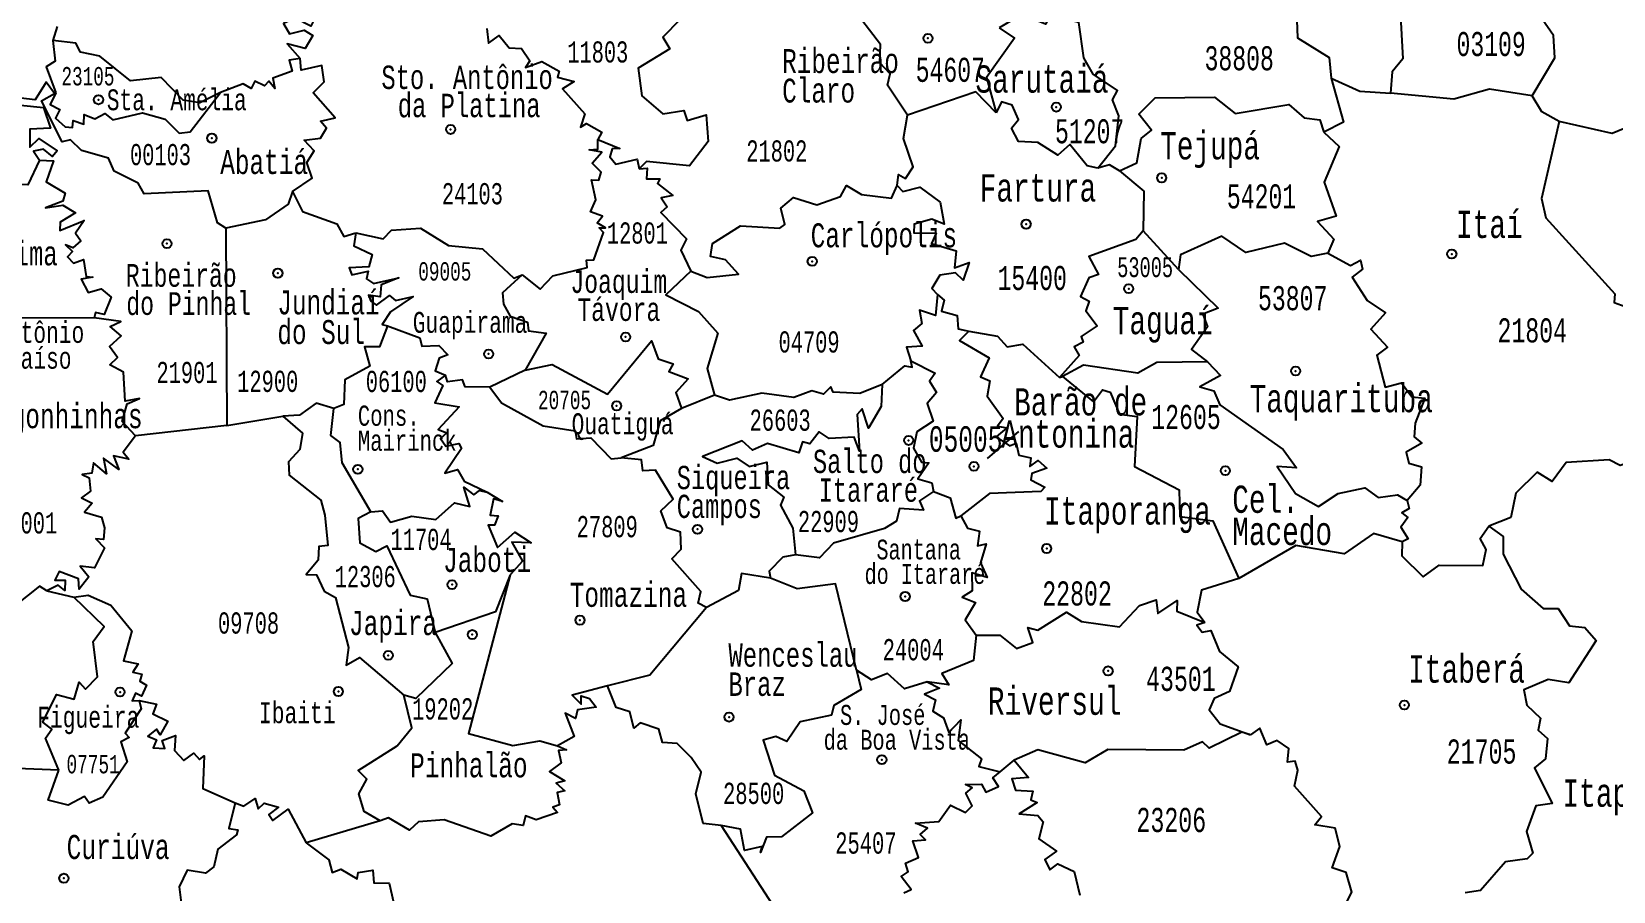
# Model space of a CAD drawing. Header units: millimetres. Extents: x 9851 to 10267, y 23387 to 23778.
# Drawn here: x 10085.85 to 10101.44, y 23484.34 to 23492.81 of the extents above; entities that cross this region are included whole.
import ezdxf
from ezdxf.enums import TextEntityAlignment as Align

# ---------------------------------------------------------------- set-up
doc = ezdxf.new("R2010")
doc.units = ezdxf.units.MM
doc.layers.add('3', color=7, linetype='Continuous')
doc.styles.add('MONOTXT', font='MONOTXT', dxfattribs={"height": 0.2})

# ---------------------------------------------------------------- blocks, each defined once
blk = doc.blocks.new('SEDE')
at = {"layer": '3', "color": 7, "linetype": 'Continuous'}
blk.add_circle((0, 0), 0.00451, dxfattribs=at)

msp = doc.modelspace()

# ---------------------------------------------------------------- linework, layer by layer
at = {"color": 7, "linetype": 'Continuous'}
for p, q in [((10086.103, 23492.858), (10086.06, 23492.72)), ((10086.091, 23492.204), (10086.075, 23492.198)), ((10087.766, 23490.872), (10087.776, 23488.927)), ((10097.154, 23490.462), (10096.807, 23490.844)), ((10086.468, 23489.989), (10084.588, 23489.979)), ((10090.714, 23489.471), (10090.366, 23489.305)), ((10095.981, 23489.399), (10096.012, 23489.41)), ((10092.581, 23489.227), (10092.255, 23489.095)), ((10087.776, 23488.927), (10088.327, 23489.019)), ((10087.776, 23488.927), (10086.876, 23488.826)), ((10095.576, 23488.868), (10095.268, 23488.601)), ((10086.001, 23487.299), (10086.266, 23487.237)), ((10095.397, 23485.517), (10095.533, 23485.631)), ((10089.286, 23485.032), (10088.555, 23484.817))]:
    msp.add_line(p, q, dxfattribs=at)
for points in [[(10092.662, 23493.905), (10092.586, 23493.789), (10092.654, 23493.62), (10092.378, 23493.568), (10092.426, 23493.361), (10092.105, 23493.083), (10092.241, 23492.925), (10092.072, 23492.753), (10092.141, 23492.638), (10091.829, 23492.447), (10091.866, 23492.174), (10092.073, 23491.996), (10092.279, 23492.029), (10092.311, 23491.932), (10092.5, 23491.988), (10092.519, 23491.723), (10092.335, 23491.486), (10091.912, 23491.526), (10091.839, 23491.456)], [(10100.079, 23493.871), (10099.865, 23493.761), (10099.835, 23493.835), (10099.535, 23493.83), (10099.54, 23493.66), (10099.396, 23493.543), (10099.408, 23493.324), (10099.327, 23493.201), (10099.364, 23492.539), (10099.259, 23492.41), (10099.243, 23492.201)], [(10100.639, 23492.174), (10100.863, 23492.549), (10100.849, 23492.769), (10100.739, 23492.93), (10100.874, 23492.995), (10100.941, 23493.202), (10100.898, 23493.582), (10100.976, 23493.692), (10100.792, 23493.953), (10100.496, 23493.921), (10100.373, 23493.842), (10100.079, 23493.871)], [(10088.347, 23493.443), (10088.553, 23493.284), (10088.462, 23493.185), (10088.599, 23493.167), (10088.665, 23492.984), (10088.602, 23492.86), (10088.447, 23492.939), (10088.333, 23492.885), (10088.393, 23492.783), (10088.538, 23492.822), (10088.621, 23492.767), (10088.546, 23492.641), (10088.369, 23492.686), (10088.499, 23492.54)], [(10098.304, 23493.356), (10098.327, 23492.745), (10098.64, 23492.55), (10098.659, 23492.347)], [(10094.482, 23491.985), (10094.286, 23492.28), (10094.313, 23492.392), (10094.21, 23492.5), (10094.218, 23492.68), (10093.924, 23493.061), (10093.974, 23493.146), (10093.782, 23493.147), (10093.75, 23493.27), (10093.657, 23493.231), (10093.592, 23493.313)], [(10096.36, 23491.461), (10096.533, 23491.682), (10096.566, 23491.977), (10096.504, 23492.134), (10096.552, 23492.227), (10096.314, 23492.388), (10096.22, 23492.548), (10096.172, 23492.895), (10095.89, 23492.968), (10095.843, 23492.879), (10095.609, 23492.976), (10095.387, 23492.842)], [(10090.337, 23492.836), (10090.354, 23492.693), (10090.459, 23492.769), (10090.558, 23492.646), (10090.68, 23492.64), (10090.761, 23492.52), (10090.719, 23492.454), (10090.878, 23492.513), (10091.05, 23492.418), (10091.033, 23492.357), (10091.199, 23492.315), (10091.082, 23492.243), (10091.303, 23491.996), (10091.261, 23491.865), (10091.318, 23491.9), (10091.471, 23491.815), (10091.43, 23491.743)], [(10095.387, 23492.842), (10095.536, 23492.743), (10095.262, 23492.355), (10095.358, 23492.008)], [(10086.06, 23492.72), (10086.082, 23492.516), (10085.995, 23492.459), (10086.091, 23492.204)], [(10087.714, 23492.207), (10087.508, 23492.105), (10087.345, 23492.132), (10087.126, 23492.355), (10086.826, 23492.323), (10086.523, 23492.564), (10086.332, 23492.604), (10086.285, 23492.692), (10086.06, 23492.72)], [(10088.499, 23492.54), (10088.39, 23492.526), (10088.418, 23492.418), (10088.229, 23492.349), (10088.248, 23492.247), (10088.19, 23492.318), (10088.145, 23492.273), (10088.05, 23492.317), (10088.015, 23492.247), (10087.937, 23492.291), (10087.714, 23492.207)], [(10088.423, 23491.233), (10088.617, 23491.363), (10088.564, 23491.517), (10088.635, 23491.633), (10088.537, 23491.737), (10088.698, 23491.758), (10088.757, 23491.856), (10088.698, 23491.923), (10088.841, 23491.957), (10088.626, 23492.204), (10088.734, 23492.313), (10088.71, 23492.472), (10088.509, 23492.425), (10088.499, 23492.54)], [(10086.075, 23492.198), (10085.995, 23492.31), (10085.886, 23492.134), (10085.69, 23492.159), (10085.741, 23492.081), (10085.969, 23492.059), (10086.036, 23491.855), (10085.833, 23491.846), (10085.832, 23491.667), (10085.922, 23491.753), (10086.102, 23491.632), (10086.058, 23491.575), (10085.969, 23491.647), (10085.87, 23491.629), (10085.929, 23491.541)], [(10098.659, 23492.347), (10098.78, 23491.913), (10098.585, 23491.816)], [(10098.659, 23492.347), (10098.94, 23492.219), (10099.243, 23492.201)], [(10087.766, 23490.872), (10087.684, 23490.923), (10087.592, 23491.237), (10086.961, 23491.209), (10086.9, 23491.315), (10086.663, 23491.433), (10086.61, 23491.559), (10086.342, 23491.635), (10086.233, 23491.741), (10086.151, 23491.722), (10085.948, 23492.123), (10086.075, 23492.198)], [(10086.091, 23492.204), (10086.033, 23492.087), (10086.13, 23492.038), (10086.085, 23491.953), (10086.182, 23491.868), (10086.254, 23491.862), (10086.26, 23491.932), (10086.367, 23491.894), (10086.37, 23491.991), (10086.474, 23491.948), (10086.573, 23492), (10086.65, 23491.939), (10086.944, 23492.008), (10087.168, 23491.944), (10087.305, 23491.805), (10087.414, 23491.82), (10087.714, 23492.207)], [(10095.358, 23492.008), (10095.156, 23492.213), (10094.482, 23491.985)], [(10096.36, 23491.461), (10096.255, 23491.483), (10096.082, 23491.694), (10095.964, 23491.591), (10095.768, 23491.714), (10095.577, 23491.723), (10095.508, 23491.856), (10095.578, 23491.942), (10095.515, 23492.082), (10095.408, 23492.115), (10095.358, 23492.008)], [(10096.573, 23491.435), (10096.744, 23491.513), (10096.787, 23491.755), (10096.888, 23491.836), (10096.764, 23491.993), (10096.924, 23492.153), (10097.51, 23492.161), (10097.713, 23491.999), (10098.241, 23492.09), (10098.392, 23491.958), (10098.547, 23491.939), (10098.585, 23491.816)], [(10100.639, 23492.174), (10100.219, 23492.238), (10099.867, 23492.141), (10099.243, 23492.201)], [(10100.905, 23491.922), (10100.736, 23492.017), (10100.639, 23492.174)], [(10103.016, 23491.78), (10102.838, 23491.872), (10102.763, 23492.097), (10102.694, 23492.124), (10102.325, 23491.972), (10101.842, 23491.974), (10101.428, 23491.804), (10100.905, 23491.922)], [(10094.382, 23491.292), (10094.395, 23491.399), (10094.463, 23491.359), (10094.54, 23491.476), (10094.443, 23491.753), (10094.482, 23491.985)], [(10098.585, 23491.816), (10098.737, 23491.674), (10098.591, 23491.322), (10098.709, 23490.988), (10098.523, 23490.937), (10098.685, 23490.761), (10098.625, 23490.625)], [(10100.905, 23491.922), (10100.732, 23491.164), (10100.773, 23490.972), (10101.455, 23490.223), (10101.447, 23490.14), (10101.555, 23490.098), (10101.594, 23489.965), (10101.689, 23489.963), (10101.781, 23489.729), (10102.224, 23489.411), (10102.328, 23489.023), (10102.522, 23488.863), (10102.423, 23488.818)], [(10090.686, 23490.411), (10090.863, 23490.271), (10090.986, 23490.401), (10091.326, 23490.482), (10091.318, 23490.556), (10091.392, 23490.56), (10091.486, 23490.829), (10091.443, 23490.874), (10091.506, 23490.875), (10091.425, 23490.922), (10091.476, 23490.99), (10091.358, 23491.03), (10091.411, 23491.15), (10091.37, 23491.347), (10091.441, 23491.344), (10091.463, 23491.423), (10091.374, 23491.512), (10091.471, 23491.618), (10091.345, 23491.643), (10091.432, 23491.649), (10091.43, 23491.743)], [(10091.43, 23491.743), (10091.648, 23491.655), (10091.573, 23491.652), (10091.551, 23491.572), (10091.608, 23491.5), (10091.818, 23491.55), (10091.839, 23491.456)], [(10085.929, 23491.541), (10085.813, 23491.297), (10085.637, 23491.301), (10085.506, 23491.141), (10085.307, 23491.07), (10085.157, 23491.136), (10085.01, 23491.044), (10084.967, 23491.217), (10084.849, 23491.328), (10084.45, 23491.286), (10084.344, 23491.337)], [(10085.929, 23491.541), (10086.068, 23491.534), (10085.995, 23491.328), (10086.183, 23491.214), (10086.157, 23491.137), (10085.989, 23491.071), (10086.159, 23491.096), (10086.283, 23491.02), (10086.133, 23490.929), (10086.128, 23490.846), (10086.369, 23490.945), (10086.282, 23490.821), (10086.337, 23490.745), (10086.258, 23490.677), (10086.184, 23490.706), (10086.253, 23490.64), (10086.203, 23490.587), (10086.265, 23490.525), (10086.363, 23490.561), (10086.39, 23490.395), (10086.453, 23490.389), (10086.339, 23490.368), (10086.408, 23490.237), (10086.536, 23490.274), (10086.635, 23490.192), (10086.567, 23490.019), (10086.48, 23490.041), (10086.468, 23489.989)], [(10096.573, 23491.435), (10096.475, 23491.493), (10096.36, 23491.461)], [(10091.839, 23491.456), (10091.916, 23491.46), (10091.91, 23491.357), (10092.041, 23491.356), (10092.018, 23491.312), (10092.17, 23491.191), (10092.055, 23491.17), (10092.116, 23491.079), (10092.051, 23491.025), (10092.305, 23490.766), (10092.25, 23490.654), (10092.349, 23490.448)], [(10096.573, 23491.435), (10096.811, 23491.235), (10096.807, 23490.844)], [(10088.423, 23491.233), (10088.379, 23491.106), (10088.156, 23490.952), (10087.766, 23490.872)], [(10088.423, 23491.233), (10088.522, 23491.034), (10088.858, 23490.912), (10088.928, 23490.789), (10089.047, 23490.824)], [(10092.349, 23490.448), (10092.508, 23490.384), (10092.816, 23490.419), (10092.69, 23490.56), (10092.542, 23490.59), (10092.561, 23490.721), (10092.838, 23490.894), (10093.225, 23490.871), (10093.273, 23490.906), (10093.234, 23491.068), (10093.359, 23491.172), (10093.59, 23491.099), (10093.823, 23491.183), (10093.881, 23491.29), (10094.029, 23491.201), (10094.324, 23491.165), (10094.382, 23491.292)], [(10094.382, 23491.292), (10094.438, 23491.231), (10094.604, 23491.273), (10094.805, 23491.127), (10094.845, 23490.91), (10094.724, 23490.958), (10094.55, 23490.91), (10094.547, 23490.823), (10094.764, 23490.822), (10094.72, 23490.719), (10094.961, 23490.647), (10094.947, 23490.48), (10095.09, 23490.533), (10095.033, 23490.359), (10094.957, 23490.43), (10094.801, 23490.407), (10094.722, 23490.276), (10094.778, 23490.218)], [(10089.047, 23490.824), (10089.315, 23490.764), (10089.398, 23490.85), (10089.683, 23490.871), (10089.958, 23490.701), (10090.293, 23490.667), (10090.603, 23490.379), (10090.686, 23490.411)], [(10089.047, 23490.824), (10089.025, 23490.697), (10089.206, 23490.61), (10089.173, 23490.49), (10088.98, 23490.48), (10089.008, 23490.41), (10089.167, 23490.447), (10089.151, 23490.371), (10089.22, 23490.325), (10089.471, 23490.382), (10089.295, 23490.312), (10089.287, 23490.194), (10089.17, 23490.212), (10089.195, 23490.152), (10089.25, 23490.112), (10089.378, 23490.207), (10089.436, 23490.157), (10089.61, 23490.196), (10089.389, 23490.046), (10089.306, 23489.922), (10089.358, 23489.907)], [(10096.807, 23490.844), (10096.733, 23490.759), (10096.271, 23490.59), (10096.366, 23490.413), (10096.269, 23490.382), (10096.189, 23490.197), (10096.274, 23490.15), (10096.242, 23490.057), (10096.353, 23489.91), (10096.195, 23489.804), (10096.214, 23489.748), (10096.124, 23489.703), (10096.175, 23489.615), (10095.981, 23489.399)], [(10098.625, 23490.625), (10098.462, 23490.593), (10098.198, 23490.724), (10097.816, 23490.631), (10097.581, 23490.793), (10097.175, 23490.609), (10097.154, 23490.462)], [(10098.625, 23490.625), (10098.85, 23490.504), (10098.947, 23490.555), (10098.968, 23490.468), (10098.867, 23490.387), (10099.012, 23490.159), (10099.194, 23490.035), (10099.05, 23489.875), (10099.212, 23489.699), (10099.108, 23489.62), (10099.191, 23489.304), (10099.353, 23489.348), (10099.454, 23489.208), (10099.581, 23489.195), (10099.485, 23488.949), (10099.477, 23488.816), (10099.552, 23488.753), (10099.399, 23488.664), (10099.425, 23488.557), (10099.55, 23488.521), (10099.537, 23488.338), (10099.407, 23488.189)], [(10090.686, 23490.411), (10090.492, 23490.235), (10090.501, 23490.122), (10090.566, 23490.005), (10090.737, 23489.944), (10090.748, 23489.858), (10090.922, 23489.836), (10090.714, 23489.471)], [(10092.349, 23490.448), (10092.102, 23490.214), (10092.423, 23490.05), (10092.615, 23489.835), (10092.509, 23489.488), (10092.581, 23489.227)], [(10097.154, 23490.462), (10097.544, 23490.082), (10097.394, 23490.023), (10097.438, 23489.9), (10097.281, 23489.675), (10097.44, 23489.554)], [(10094.778, 23490.218), (10094.76, 23490.012), (10094.601, 23490.062), (10094.623, 23489.93), (10094.543, 23489.864), (10094.629, 23489.709), (10094.472, 23489.7), (10094.515, 23489.564)], [(10094.778, 23490.218), (10094.844, 23490.163), (10094.817, 23490.052), (10094.974, 23490.01), (10094.981, 23489.879), (10095.088, 23489.855)], [(10086.876, 23488.826), (10086.744, 23488.966), (10086.793, 23489.139), (10086.915, 23489.194), (10086.774, 23489.167), (10086.755, 23489.453), (10086.622, 23489.525), (10086.698, 23489.597), (10086.617, 23489.704), (10086.733, 23489.81), (10086.626, 23489.901), (10086.729, 23489.952), (10086.468, 23489.989)], [(10089.358, 23489.907), (10089.28, 23489.701), (10089.13, 23489.701), (10089.185, 23489.511), (10088.938, 23489.378), (10088.927, 23489.133), (10088.83, 23489.094)], [(10089.358, 23489.907), (10089.677, 23489.791), (10089.697, 23489.709), (10089.864, 23489.714), (10089.953, 23489.623), (10089.869, 23489.589), (10089.828, 23489.464), (10089.931, 23489.423)], [(10095.088, 23489.855), (10094.997, 23489.764), (10095.288, 23489.592), (10095.203, 23489.407), (10095.296, 23489.367), (10095.268, 23489.216), (10095.427, 23488.996), (10095.371, 23488.921), (10095.463, 23488.905), (10095.358, 23488.815), (10095.489, 23488.726), (10095.554, 23488.753), (10095.58, 23488.634), (10095.699, 23488.61), (10095.688, 23488.523), (10095.772, 23488.581), (10095.855, 23488.507), (10095.709, 23488.454), (10095.699, 23488.391), (10095.835, 23488.32), (10095.798, 23488.278), (10095.29, 23488.258), (10095.01, 23488.038)], [(10095.088, 23489.855), (10095.369, 23489.807), (10095.466, 23489.703), (10095.62, 23489.727), (10095.981, 23489.399)], [(10090.714, 23489.471), (10090.98, 23489.528), (10091.525, 23489.236), (10091.959, 23489.761), (10092.027, 23489.583), (10092.172, 23489.533), (10092.131, 23489.459), (10092.322, 23489.385), (10092.2, 23489.252), (10092.255, 23489.095)], [(10094.233, 23489.33), (10094.456, 23489.514), (10094.529, 23489.503), (10094.515, 23489.564)], [(10094.515, 23489.564), (10094.755, 23489.441), (10094.7, 23489.363), (10094.769, 23489.251), (10094.677, 23489.145), (10094.737, 23488.97), (10094.576, 23488.866), (10094.543, 23488.703), (10094.621, 23488.566), (10094.693, 23488.56), (10094.585, 23488.401), (10094.723, 23488.362), (10094.739, 23488.276)], [(10097.44, 23489.554), (10096.94, 23489.549), (10096.754, 23489.441), (10096.219, 23489.521), (10096.012, 23489.41)], [(10097.44, 23489.554), (10097.569, 23489.419), (10097.363, 23489.309), (10097.501, 23489.267), (10097.561, 23489.131), (10098.185, 23488.689), (10098.317, 23488.51), (10098.125, 23488.522), (10098.308, 23488.256), (10098.534, 23488.129), (10098.728, 23488.258), (10098.989, 23488.312), (10099.123, 23488.217), (10099.312, 23488.243), (10099.407, 23488.189)], [(10089.931, 23489.423), (10089.846, 23489.361), (10089.905, 23489.322), (10089.825, 23489.15), (10090.065, 23489.111), (10089.856, 23488.886), (10089.943, 23488.854), (10089.88, 23488.799), (10089.934, 23488.723), (10090.061, 23488.751), (10090.086, 23488.7), (10089.924, 23488.458), (10090.048, 23488.493), (10090.113, 23488.38), (10090.34, 23488.27)], [(10090.366, 23489.305), (10090.125, 23489.308), (10090.098, 23489.378), (10089.949, 23489.357), (10089.931, 23489.423)], [(10090.366, 23489.305), (10090.483, 23489.15), (10090.891, 23488.923), (10091.208, 23488.873), (10091.222, 23488.796), (10091.361, 23488.807), (10091.564, 23488.6), (10091.662, 23488.607)], [(10094.233, 23489.33), (10094.224, 23489.113), (10094.099, 23488.9), (10094.037, 23489.09), (10093.986, 23489.034), (10094.011, 23488.674), (10093.957, 23488.813), (10093.711, 23488.798), (10093.611, 23488.865), (10093.522, 23488.747), (10093.447, 23488.766), (10093.412, 23488.658), (10093.103, 23488.751), (10092.957, 23488.685), (10092.853, 23488.775), (10092.462, 23488.622), (10092.606, 23488.555), (10092.802, 23488.606), (10092.922, 23488.523), (10093.097, 23488.565), (10093.11, 23488.343), (10093.264, 23488.22), (10093.23, 23488.141), (10093.354, 23487.917), (10093.378, 23487.653)], [(10094.233, 23489.33), (10094.013, 23489.243), (10093.751, 23489.256), (10093.726, 23489.309), (10093.654, 23489.235), (10093.54, 23489.269), (10093.363, 23489.202), (10093.048, 23489.247), (10092.73, 23489.175), (10092.581, 23489.227)], [(10096.012, 23489.41), (10096.315, 23489.161), (10096.404, 23489.278), (10096.482, 23489.254), (10096.573, 23489.039), (10096.747, 23489.014), (10096.719, 23488.522), (10097.162, 23488.292), (10097.166, 23488.031), (10097.492, 23487.988), (10097.749, 23487.421)], [(10088.83, 23489.094), (10088.654, 23489.147), (10088.492, 23489.029), (10088.327, 23489.019)], [(10088.327, 23489.019), (10088.519, 23488.851), (10088.494, 23488.689), (10088.383, 23488.569), (10088.388, 23488.437), (10088.7, 23488.191), (10088.741, 23488.043), (10088.77, 23487.745), (10088.683, 23487.735), (10088.674, 23487.602), (10088.556, 23487.458), (10088.657, 23487.456), (10088.734, 23487.294), (10088.845, 23487.234), (10088.974, 23486.742), (10088.952, 23486.567), (10089.083, 23486.643), (10089.52, 23486.272)], [(10089.195, 23488.077), (10088.911, 23488.559), (10088.892, 23488.76), (10088.8, 23488.828), (10088.83, 23489.094)], [(10092.255, 23489.095), (10092.045, 23488.973), (10091.977, 23488.731), (10091.662, 23488.607)], [(10102.423, 23488.818), (10102.315, 23488.857), (10102.083, 23488.716), (10101.505, 23488.533), (10101.398, 23488.588), (10100.974, 23488.563), (10100.835, 23488.375), (10100.688, 23488.469), (10100.479, 23488.262), (10100.429, 23488.021), (10100.212, 23487.935)], [(10086.876, 23488.826), (10086.754, 23488.664), (10086.808, 23488.596), (10086.659, 23488.627), (10086.712, 23488.494), (10086.56, 23488.606), (10086.589, 23488.452), (10086.462, 23488.56), (10086.445, 23488.457), (10086.35, 23488.443), (10086.419, 23488.413), (10086.43, 23488.281), (10086.344, 23488.213), (10086.447, 23488.163), (10086.372, 23488.073), (10086.54, 23488.025), (10086.569, 23487.92), (10086.559, 23487.804), (10086.483, 23487.811), (10086.568, 23487.723), (10086.47, 23487.525), (10086.328, 23487.543), (10086.416, 23487.435), (10086.319, 23487.316), (10086.313, 23487.417), (10086.123, 23487.489), (10086.08, 23487.404), (10086.182, 23487.404), (10086.177, 23487.303), (10086.113, 23487.355), (10086.001, 23487.299)], [(10092.503, 23487.135), (10092.42, 23487.176), (10092.447, 23487.293), (10092.161, 23487.615), (10092.251, 23487.71), (10092.247, 23487.875), (10092.113, 23487.918), (10092.051, 23488.085), (10092.172, 23488.2), (10091.999, 23488.486), (10091.876, 23488.48), (10091.86, 23488.589), (10091.662, 23488.607)], [(10089.195, 23488.077), (10089.308, 23488.085), (10089.387, 23487.974), (10089.599, 23488.035), (10089.835, 23488.001), (10090.017, 23488.164), (10090.168, 23488.129), (10090.11, 23488.32), (10090.209, 23488.243), (10090.265, 23488.288), (10090.34, 23488.27)], [(10090.34, 23488.27), (10090.491, 23488.179), (10090.403, 23488.204), (10090.37, 23488.045), (10090.45, 23488.037), (10090.414, 23487.944), (10090.349, 23487.945), (10090.441, 23487.725), (10090.612, 23487.876), (10090.774, 23487.773), (10090.583, 23487.777), (10090.688, 23487.59), (10090.566, 23487.455)], [(10094.739, 23488.276), (10094.602, 23488.184), (10094.64, 23488.093), (10094.403, 23488.11), (10094.375, 23487.986), (10094.256, 23487.913), (10093.754, 23487.768), (10093.617, 23487.623), (10093.378, 23487.653)], [(10094.739, 23488.276), (10094.902, 23488.215), (10094.958, 23488.014), (10095.01, 23488.038)], [(10089.195, 23488.077), (10089.068, 23488.012), (10089.085, 23487.772), (10089.244, 23487.687), (10089.353, 23487.743), (10089.581, 23487.257), (10089.75, 23487.219), (10089.829, 23486.889)], [(10099.407, 23488.189), (10099.428, 23488.11), (10099.355, 23488.066), (10099.414, 23488.02), (10099.344, 23487.927), (10099.416, 23487.81), (10099.358, 23487.781)], [(10095.01, 23488.038), (10095.075, 23487.917), (10095.194, 23487.887), (10095.173, 23487.741), (10095.258, 23487.76), (10095.202, 23487.576), (10095.267, 23487.429), (10095.116, 23487.475), (10095.12, 23487.3), (10095.022, 23487.237), (10095.152, 23487.185), (10095.051, 23487.013), (10095.16, 23486.861)], [(10099.358, 23487.781), (10099.354, 23487.644), (10099.564, 23487.437), (10099.722, 23487.552), (10100.154, 23487.547), (10100.185, 23487.706), (10100.126, 23487.814), (10100.212, 23487.935)], [(10100.212, 23487.935), (10100.352, 23487.834), (10100.354, 23487.66), (10100.531, 23487.315), (10100.747, 23487.123), (10100.897, 23487.124), (10101.008, 23486.955), (10101.157, 23486.937), (10101.269, 23486.811), (10101.002, 23486.393), (10100.798, 23486.427), (10100.558, 23486.325), (10100.588, 23486.173), (10100.721, 23486.043), (10100.698, 23485.926), (10100.789, 23485.844), (10100.771, 23485.643), (10100.663, 23485.554), (10100.838, 23485.205), (10100.677, 23485.181), (10100.582, 23484.928), (10100.645, 23484.714), (10100.59, 23484.659), (10100.378, 23484.629), (10100.131, 23484.347), (10099.979, 23484.325)], [(10099.358, 23487.781), (10099.077, 23487.863), (10098.787, 23487.662), (10098.311, 23487.745), (10097.749, 23487.421)], [(10093.378, 23487.653), (10093.254, 23487.63), (10093.121, 23487.491), (10093.134, 23487.424)], [(10090.566, 23487.455), (10090.422, 23487.091), (10089.829, 23486.889)], [(10090.566, 23487.455), (10090.156, 23485.893), (10090.593, 23485.774), (10090.858, 23485.822), (10091.033, 23485.772)], [(10093.134, 23487.424), (10092.846, 23487.469), (10092.819, 23487.302), (10092.503, 23487.135)], [(10086.001, 23487.299), (10085.927, 23487.346), (10085.69, 23487.153), (10085.563, 23487.14), (10085.167, 23487.309)], [(10093.979, 23486.518), (10093.774, 23487.366), (10093.394, 23487.319), (10093.134, 23487.424)], [(10097.749, 23487.421), (10097.381, 23487.304), (10097.338, 23487.088), (10097.413, 23486.987)], [(10086.119, 23485.534), (10085.989, 23485.847), (10086.049, 23485.937), (10085.961, 23486.005), (10086.096, 23486.276), (10086.269, 23486.232), (10086.319, 23486.398), (10086.383, 23486.33), (10086.5, 23486.453), (10086.457, 23486.8), (10086.567, 23486.948), (10086.266, 23487.237)], [(10086.266, 23487.237), (10086.408, 23487.257), (10086.633, 23487.159), (10086.838, 23486.904), (10086.756, 23486.61), (10086.901, 23486.581), (10086.848, 23486.496), (10086.937, 23486.477), (10086.917, 23486.409), (10086.982, 23486.369), (10086.933, 23486.261), (10086.876, 23486.29), (10086.841, 23486.215), (10086.911, 23486.217)], [(10092.503, 23487.135), (10091.945, 23486.468), (10091.526, 23486.363)], [(10095.16, 23486.861), (10095.392, 23486.861), (10095.557, 23486.73), (10095.717, 23486.791), (10095.67, 23486.936), (10095.769, 23486.91), (10096.05, 23487.088), (10096.197, 23486.997), (10096.572, 23486.945), (10096.768, 23487.153), (10096.933, 23487.21), (10096.95, 23487.074), (10097.141, 23487.202), (10097.137, 23487.099), (10097.413, 23486.987)], [(10097.413, 23486.987), (10097.333, 23486.962), (10097.387, 23486.891), (10097.471, 23486.907), (10097.557, 23486.701), (10097.743, 23486.55), (10097.658, 23486.306), (10097.504, 23486.238), (10097.455, 23486.128), (10097.564, 23485.99), (10097.863, 23485.882)], [(10089.829, 23486.889), (10089.996, 23486.582), (10089.639, 23486.238), (10089.52, 23486.272)], [(10095.16, 23486.861), (10095.132, 23486.612), (10094.82, 23486.483), (10094.89, 23486.373), (10094.676, 23486.403)], [(10093.979, 23486.518), (10094.025, 23486.326), (10093.758, 23486.168), (10093.733, 23486.073), (10093.426, 23486.01), (10093.293, 23485.814), (10093.185, 23485.865), (10093.06, 23485.828), (10093.173, 23485.483), (10093.462, 23485.328), (10093.546, 23485.113), (10093.24, 23484.875), (10093.093, 23484.871), (10093.033, 23484.721), (10093.051, 23484.782), (10092.875, 23484.741), (10092.837, 23484.95), (10092.645, 23484.986)], [(10094.676, 23486.403), (10094.452, 23486.332), (10094.287, 23486.483), (10094.128, 23486.421), (10093.979, 23486.518)], [(10091.526, 23486.363), (10091.177, 23486.271), (10091.267, 23486.181), (10091.266, 23486.265), (10091.349, 23486.237), (10091.415, 23486.153), (10091.232, 23486.126), (10091.211, 23486.042), (10091.109, 23486.095), (10091.198, 23485.863), (10091.033, 23485.772)], [(10092.645, 23484.986), (10092.469, 23485.006), (10092.396, 23485.298), (10092.451, 23485.514), (10092.351, 23485.656), (10092.213, 23485.796), (10092.067, 23485.805), (10092.033, 23485.935), (10091.847, 23485.997), (10091.785, 23485.947), (10091.746, 23486.107), (10091.612, 23486.15), (10091.526, 23486.363)], [(10094.676, 23486.403), (10094.797, 23486.341), (10094.649, 23486.28), (10094.76, 23486.226), (10094.732, 23486.114), (10094.837, 23486.049), (10094.89, 23485.902), (10095.01, 23486.027), (10094.983, 23485.823), (10095.212, 23485.644), (10095.187, 23485.57), (10095.397, 23485.517)], [(10086.911, 23486.217), (10086.932, 23486.138), (10086.772, 23485.896), (10086.813, 23485.854), (10086.73, 23485.812), (10086.794, 23485.613), (10086.552, 23485.266), (10086.419, 23485.206), (10086.372, 23485.273), (10086.21, 23485.188), (10086.014, 23485.238), (10086.119, 23485.534)], [(10086.911, 23486.217), (10087.08, 23486.183), (10087.046, 23486.088), (10087.194, 23486.014), (10087.119, 23485.881), (10087.082, 23485.936), (10086.997, 23485.866), (10087.081, 23485.832), (10087.049, 23485.752), (10087.164, 23485.746), (10087.137, 23485.823), (10087.269, 23485.875), (10087.259, 23485.726), (10087.35, 23485.626), (10087.448, 23485.699), (10087.506, 23485.636), (10087.553, 23485.674), (10087.538, 23485.353), (10087.857, 23485.21)], [(10089.286, 23485.032), (10089.128, 23485.126), (10089.076, 23485.298), (10089.155, 23485.445), (10089.07, 23485.53), (10089.454, 23485.772), (10089.597, 23485.949), (10089.52, 23486.272)], [(10097.863, 23485.882), (10097.779, 23485.908), (10097.457, 23485.748), (10097.389, 23485.812), (10097.205, 23485.73), (10096.459, 23485.736), (10096.235, 23485.606), (10095.769, 23485.732), (10095.533, 23485.631)], [(10098.76, 23483.818), (10098.745, 23484.098), (10098.861, 23484.331), (10098.807, 23484.523), (10098.667, 23484.571), (10098.745, 23484.782), (10098.698, 23484.96), (10098.498, 23484.993), (10098.564, 23485.076), (10098.297, 23485.375), (10098.329, 23485.531), (10098.304, 23485.622), (10098.228, 23485.611), (10098.24, 23485.745), (10098.127, 23485.826), (10098.026, 23485.781), (10097.957, 23485.945), (10097.863, 23485.882)], [(10091.033, 23485.772), (10091.123, 23485.734), (10091.045, 23485.727), (10091.07, 23485.604), (10090.956, 23485.518), (10091.107, 23485.426), (10091.022, 23485.406), (10091.106, 23485.33), (10091.031, 23485.311), (10091.052, 23485.191), (10090.986, 23485.169), (10091.032, 23485.117), (10090.824, 23485.043), (10090.717, 23485.084), (10090.694, 23484.988), (10090.588, 23485.004), (10090.378, 23484.882), (10089.917, 23485.043), (10089.664, 23485.024), (10089.576, 23484.942), (10089.368, 23485.064), (10089.286, 23485.032)], [(10086.119, 23485.534), (10085.377, 23485.563), (10085.415, 23485.47), (10085.284, 23485.191), (10084.975, 23485.114), (10084.962, 23484.96), (10084.857, 23484.893), (10084.739, 23484.934), (10084.677, 23484.855), (10084.65, 23484.955), (10084.621, 23484.89), (10084.552, 23484.934), (10084.452, 23484.868), (10084.293, 23484.937), (10084.275, 23484.853), (10084.135, 23484.863), (10084.033, 23484.759), (10083.871, 23484.768), (10083.85, 23484.704), (10083.782, 23484.765), (10083.829, 23484.684), (10083.753, 23484.694), (10083.799, 23484.627), (10083.728, 23484.548)], [(10095.533, 23485.631), (10095.676, 23485.46), (10095.512, 23485.446), (10095.546, 23485.336), (10095.717, 23485.326), (10095.7, 23485.241), (10095.76, 23485.215), (10095.584, 23485.102), (10095.769, 23485.085), (10095.82, 23485.022), (10095.777, 23484.855), (10095.951, 23484.735), (10095.836, 23484.654), (10095.885, 23484.551), (10095.965, 23484.611), (10096.127, 23484.534), (10096.181, 23484.302)], [(10094.447, 23484.323), (10094.518, 23484.357), (10094.419, 23484.485), (10094.488, 23484.532), (10094.462, 23484.617), (10094.591, 23484.673), (10094.534, 23484.838), (10094.662, 23484.847), (10094.608, 23484.9), (10094.68, 23484.96), (10094.562, 23485.009), (10094.792, 23485.028), (10094.907, 23485.187), (10095.055, 23485.117), (10095.121, 23485.18), (10095.058, 23485.307), (10095.121, 23485.36), (10095.055, 23485.391), (10095.212, 23485.394), (10095.254, 23485.316), (10095.38, 23485.372), (10095.323, 23485.456), (10095.397, 23485.517)], [(10087.857, 23485.21), (10087.942, 23485.178), (10088.055, 23485.253), (10088.085, 23485.153), (10088.144, 23485.207), (10088.285, 23485.169), (10088.19, 23485.095), (10088.229, 23485.037), (10088.378, 23485.149), (10088.555, 23484.817)], [(10087.857, 23485.21), (10087.794, 23484.958), (10087.884, 23484.944), (10087.869, 23484.894), (10087.686, 23484.754), (10087.646, 23484.581), (10087.563, 23484.519), (10087.385, 23484.548), (10087.304, 23484.383), (10087.389, 23483.7), (10087.46, 23483.63), (10087.424, 23483.543)], [(10092.645, 23484.986), (10093.236, 23484.08), (10093.136, 23483.955)], [(10088.555, 23484.817), (10088.78, 23484.649), (10088.812, 23484.526), (10088.898, 23484.557), (10089.059, 23484.462), (10089.069, 23484.525), (10089.214, 23484.548), (10089.222, 23484.424), (10089.376, 23484.418), (10089.418, 23484.232)]]:
    msp.add_lwpolyline(points, dxfattribs=at)
for p in [(10094.685, 23492.741), (10086.51, 23492.135), (10095.949, 23492.063), (10089.98, 23491.843), (10087.627, 23491.757), (10096.988, 23491.366), (10095.652, 23490.91), (10087.185, 23490.718), (10099.847, 23490.616), (10088.277, 23490.427), (10093.544, 23490.543), (10096.663, 23490.274), (10091.705, 23489.799), (10090.355, 23489.632), (10098.308, 23489.463), (10091.616, 23489.121), (10094.494, 23488.78), (10095.138, 23488.524), (10089.066, 23488.496), (10097.616, 23488.482), (10092.413, 23487.905), (10095.855, 23487.716), (10089.994, 23487.36), (10094.46, 23487.243), (10091.255, 23487.01), (10090.194, 23486.868), (10089.366, 23486.663), (10096.46, 23486.51), (10086.722, 23486.302), (10088.874, 23486.307), (10092.724, 23486.055), (10099.38, 23486.174), (10094.23, 23485.635), (10086.169, 23484.468)]:
    msp.add_point(p, dxfattribs=at)

# ---------------------------------------------------------------- block references
for p, xscale, yscale, zscale, rotation in [((10094.685, 23492.741), 9.999976524313567, 9.999976524313567, 10, 359.4071479466803), ((10086.51, 23492.135), 9.99997776963526, 9.99997776963526, 10, 359.0994950031503), ((10095.949, 23492.063), 10, 10, 10, 359.4429033634261), ((10087.627, 23491.757), 10.0000234413705, 10.0000234413705, 10, 359.1344546040891), ((10089.98, 23491.843), 9.999989993317048, 9.999989993317048, 10, 359.2222395840505), ((10096.988, 23491.366), 10, 10, 10, 359.4706523163507), ((10095.652, 23490.91), 10, 10, 10, 359.4154212040045), ((10087.185, 23490.718), 10.00001848233173, 10.00001848233173, 10, 359.1016333664619), ((10093.544, 23490.543), 9.999978617919771, 9.999978617919771, 10, 359.3332385357149), ((10099.847, 23490.616), 10.000010793914, 10.000010793914, 10, 359.5635037307667), ((10088.277, 23490.427), 10.00001501580615, 10.00001501580615, 10, 359.1376558905781), ((10096.663, 23490.274), 10, 10, 10, 359.4431701553564), ((10091.705, 23489.799), 9.999999999999998, 9.999999999999998, 9.999999999999998, 359.2542604170754), ((10090.355, 23489.632), 10, 10, 10, 359.2019606556041), ((10098.308, 23489.463), 10.00002135145997, 10.00002135145997, 10, 359.4914646171255), ((10091.616, 23489.121), 9.999999999999998, 9.999999999999998, 9.999999999999998, 359.2406510474545), ((10094.494, 23488.78), 10, 10, 10, 359.3417788066049), ((10089.066, 23488.496), 10.00001852266411, 10.00001852266411, 10, 359.1363220205521), ((10095.138, 23488.524), 10.00001552256319, 10.00001552256319, 10, 359.3615240876401), ((10097.616, 23488.482), 10, 10, 10, 359.4519743025342), ((10092.413, 23487.905), 10.00001550760118, 10.00001550760118, 10, 359.2513258183178), ((10095.855, 23487.716), 9.99998781807242, 9.99998781807242, 10, 359.3759306655635), ((10089.994, 23487.36), 10.00002198181589, 10.00002198181589, 10, 359.15286601924), ((10094.46, 23487.243), 10.00001152141532, 10.00001152141532, 10, 359.317231354829), ((10091.255, 23487.01), 10.00001034180063, 10.00001034180063, 10, 359.1944908558455), ((10090.194, 23486.868), 10.00002267039349, 10.00002267039349, 10, 359.152599244289), ((10089.366, 23486.663), 10.00002019331368, 10.00002019331368, 10, 359.1181773756298), ((10096.46, 23486.51), 9.999979227136324, 9.999979227136324, 10, 359.380466086143), ((10086.722, 23486.302), 9.999999999999998, 9.999999999999998, 9.999999999999998, 359.0127731308072), ((10088.874, 23486.307), 10, 10, 10, 359.0938927922444), ((10099.38, 23486.174), 9.999987283666687, 9.999987283666687, 10, 359.48345841263), ((10092.724, 23486.055), 9.999999999999998, 9.999999999999998, 9.999999999999998, 359.2345150825838), ((10094.23, 23485.635), 9.999988870187012, 9.999988870187012, 10, 359.2841435215263), ((10086.169, 23484.468), 10.0000134781876, 10.0000134781876, 10, 358.9612737356446)]:
    msp.add_blockref('SEDE', p, dxfattribs=dict(at, xscale=xscale, yscale=yscale, zscale=zscale, rotation=rotation))

# ---------------------------------------------------------------- texts
at = {"color": 7, "linetype": 'Continuous', "style": 'MONOTXT'}
for s, height, width, p in [('03109', 0.2366, 0.666663, (10100.235, 23492.684)), ('11803', 0.2081, 0.666658, (10091.431, 23492.606)), ('23105', 0.181, 0.666667, (10086.406, 23492.367)), ('54607', 0.2367, 0.666671, (10094.905, 23492.43)), ('00103', 0.2083, 0.666671, (10087.121, 23491.595)), ('21802', 0.2083, 0.666671, (10093.195, 23491.631)), ('54201', 0.2369, 0.666671, (10097.972, 23491.184)), ('12801', 0.2084, 0.666662, (10091.821, 23490.823)), ('09005', 0.1813, 0.666667, (10089.923, 23490.445)), ('15400', 0.2371, 0.666667, (10095.712, 23490.38)), ('53807', 0.2371, 0.666667, (10098.279, 23490.181)), ('04709', 0.2086, 0.666662, (10093.513, 23489.75)), ('21901', 0.2086, 0.666662, (10087.382, 23489.449)), ('06100', 0.2086, 0.666658, (10089.445, 23489.361)), ('20705', 0.1814, 0.666662, (10091.103, 23489.178)), ('26603', 0.2087, 0.666658, (10093.228, 23488.98)), ('05005', 0.2513, 0.666659, (10095.056, 23488.794)), ('06001', 0.2089, 0.666667, (10085.802, 23487.968)), ('22909', 0.2088, 0.666658, (10093.704, 23487.981)), ('27809', 0.2089, 0.666658, (10091.524, 23487.931)), ('12306', 0.2089, 0.666667, (10089.139, 23487.439)), ('22802', 0.2376, 0.666663, (10096.154, 23487.273)), ('09708', 0.209, 0.666662, (10087.989, 23486.982)), ('43501', 0.2378, 0.666667, (10097.177, 23486.432)), ('19202', 0.2092, 0.66664, (10089.902, 23486.136)), ('21705', 0.2379, 0.666671, (10100.141, 23485.716)), ('07751', 0.1819, 0.666662, (10086.457, 23485.592)), ('28500', 0.2093, 0.666662, (10092.967, 23485.304)), ('23206', 0.238, 0.666671, (10097.083, 23485.042))]:
    msp.add_text(s, height=height, dxfattribs=dict(at, width=width)).set_placement(p, align=Align.MIDDLE)
for s, height, rotation, width, p in [('Ribeir%%227o ', 0.23525, 359.9992, 0.705884, (10093.248, 23492.634)), ('Claro', 0.2353, 359.9992, 0.705884, (10093.248, 23492.343)), ('Jundia%%237 ', 0.23554, 359.9991, 0.705872, (10088.273, 23490.257)), ('Sto. Ant%%244nio ', 0.20523, 359.9996, 0.705882, (10084.865, 23489.946)), ('do Sul', 0.2355, 359.9991, 0.705872, (10088.273, 23489.965)), ('do  Para%%237so', 0.20523, 359.9996, 0.705882, (10084.865, 23489.692)), ('Cel. ', 0.2682, 359.9986, 0.705876, (10097.684, 23488.335)), ('Macedo', 0.2682, 359.9986, 0.705876, (10097.684, 23488.018)), ('Pinhal%%227o', 0.23692, 0, 0.705884, (10089.581, 23485.699))]:
    msp.add_text(s, height=height, rotation=rotation, dxfattribs=dict(at, width=width)).set_placement(p, align=Align.TOP_LEFT)
for s, height, rotation, width, p in [('38808', 0.2367, 360, 0.666663, (10097.752, 23492.544)), ('Sto. Ant%%244nio ', 0.23041, 359.998, 0.705892, (10090.213, 23492.366)), ('da Platina', 0.2304, 359.998, 0.705892, (10090.163, 23492.088)), ('51207', 0.2368, 360, 0.666667, (10096.278, 23491.825)), ('24103', 0.2083, 0, 0.666671, (10090.195, 23491.21)), ('21804', 0.2371, 0, 0.666671, (10100.64, 23489.864)), ('12900', 0.2086, 0, 0.666671, (10088.178, 23489.362)), ('12605', 0.2373, 0, 0.666667, (10097.228, 23489.011)), ('11704', 0.2089, 0, 0.666662, (10089.689, 23487.805)), ('24004', 0.209, 0, 0.666658, (10094.54, 23486.719)), ('25407', 0.2094, 0, 0.666667, (10094.073, 23484.815))]:
    msp.add_text(s, height=height, rotation=rotation, dxfattribs=dict(at, width=width)).set_placement(p, align=Align.MIDDLE)
for s, height, width, p in [('Sarutai%%225 ', 0.26829, 0.705876, (10096.628, 23492.205)), ('Itapeva', 0.2697, 0.705885, (10102.091, 23485.172))]:
    msp.add_text(s, height=height, dxfattribs=dict(at, width=width)).set_placement(p, align=Align.RIGHT)
for s, height, width, p in [('Sta. Am%%233lia', 0.2051, 0.705875, (10086.592, 23492.237)), ('Abati%%225', 0.236, 0.705887, (10087.71, 23491.64)), ('Tagua%%237', 0.2687, 0.705887, (10096.506, 23490.095)), ('Taquarituba', 0.26886, 0.705879, (10097.854, 23489.327)), ('Congonhinhas', 0.23648, 0.705887, (10085.211, 23489.137))]:
    msp.add_text(s, height=height, dxfattribs=dict(at, width=width)).set_placement(p, align=Align.TOP_LEFT)
for s, height, width, p in [('Tejup%%225', 0.2684, 0.705878, (10096.973, 23491.548)), ('Fartura', 0.2685, 0.705887, (10095.195, 23491.133)), ('Carl%%243polis', 0.2362, 0.705891, (10093.529, 23490.682)), ('Jaboti', 0.2368, 0.705881, (10089.906, 23487.485)), ('Tomazina', 0.2368, 0.705883, (10091.154, 23487.141)), ('Itaber%%225 ', 0.26946, 0.705884, (10099.417, 23486.394)), ('Curi%%250va', 0.2373, 0.705878, (10086.196, 23484.657))]:
    msp.add_text(s, height=height, dxfattribs=dict(at, width=width)).set_placement(p)
for s, height, rotation, width, p in [('Ita%%237', 0.2686, 0, 0.70588, (10099.889, 23490.774)), ('Cons. ', 0.1993, 359.9981, 0.705891, (10089.066, 23488.924)), ('Mairinck', 0.1993, 359.9981, 0.705891, (10089.066, 23488.678)), ('Siqueira ', 0.2289, 359.9981, 0.705879, (10092.209, 23488.3)), ('Campos', 0.2289, 359.9981, 0.705879, (10092.209, 23488.016)), ('Itaporanga', 0.2691, 0, 0.705879, (10095.829, 23487.951)), ('Wenceslau ', 0.2315, 359.9982, 0.705879, (10092.718, 23486.551)), ('Braz', 0.2315, 359.9982, 0.705879, (10092.718, 23486.264))]:
    msp.add_text(s, height=height, rotation=rotation, dxfattribs=dict(at, width=width)).set_placement(p)
at = {"color": 7, "linetype": 'Continuous', "style": 'MONOTXT', "width": 0.70588}
msp.add_text('F%%225tima', height=0.2312, rotation=359.9981, dxfattribs=at).set_placement((10085.26, 23490.62), align=Align.MIDDLE_LEFT)
at = {"color": 7, "linetype": 'Continuous', "style": 'MONOTXT'}
for s, height, width, p in [('53005', 0.1957, 0.650001, (10096.825, 23490.584)), ('Quatigu%%225', 0.20565, 0.705878, (10091.675, 23489.047))]:
    msp.add_text(s, height=height, dxfattribs=dict(at, width=width)).set_placement(p, align=Align.TOP_CENTER)
at = {"color": 7, "linetype": 'Continuous', "style": 'MONOTXT', "width": 0.705878}
for s, height, p in [('Ribeir%%227o ', 0.22362, (10087.394, 23490.517)), ('do Pinhal', 0.2236, (10087.399, 23490.24))]:
    msp.add_text(s, height=height, rotation=359.9987, dxfattribs=at).set_placement(p, align=Align.TOP_CENTER)
at = {"color": 7, "linetype": 'Continuous', "style": 'MONOTXT'}
for s, height, rotation, width, p in [('Joaquim ', 0.2231, 359.999, 0.705883, (10091.706, 23490.233)), ('T%%225vora', 0.2231, 359.999, 0.705883, (10091.638, 23489.957)), ('Santana ', 0.1947, 359.9988, 0.705887, (10094.653, 23487.608)), ('do Itarar%%233', 0.19475, 359.9988, 0.705887, (10094.655, 23487.367)), ('S. Jos%%233 ', 0.19682, 359.9983, 0.705874, (10094.299, 23485.978)), ('da Boa Vista', 0.19682, 359.9983, 0.705874, (10094.378, 23485.734))]:
    msp.add_text(s, height=height, rotation=rotation, dxfattribs=dict(at, width=width)).set_placement(p, align=Align.CENTER)
for s, height, width, p in [('Guapirama', 0.2055, 0.70587, (10090.172, 23489.84)), ('Japira', 0.2369, 0.70589, (10089.413, 23486.863))]:
    msp.add_text(s, height=height, dxfattribs=dict(at, width=width)).set_placement(p, align=Align.CENTER)
at = {"color": 7, "linetype": 'Continuous', "style": 'MONOTXT', "width": 0.705882}
for s, height, p in [('Bar%%227o de ', 0.26825, (10097.009, 23489.026)), ('Antonina', 0.2682, (10096.719, 23488.709))]:
    msp.add_text(s, height=height, rotation=359.9988, dxfattribs=at).set_placement(p, align=Align.RIGHT)
at = {"color": 7, "linetype": 'Continuous', "style": 'MONOTXT', "width": 0.705883}
for s, height, p in [('Salto do ', 0.2289, (10094.81, 23488.688)), ('Itarar%%233', 0.22891, (10094.587, 23488.405))]:
    msp.add_text(s, height=height, rotation=359.9981, dxfattribs=at).set_placement(p, align=Align.TOP_RIGHT)
at = {"color": 7, "linetype": 'Continuous', "style": 'MONOTXT'}
for s, height, width, p in [('Riversul', 0.2695, 0.705885, (10096.592, 23486.347)), ('Ibaiti', 0.2061, 0.705887, (10088.847, 23486.201)), ('Figueira', 0.2061, 0.705886, (10086.913, 23486.157))]:
    msp.add_text(s, height=height, dxfattribs=dict(at, width=width)).set_placement(p, align=Align.TOP_RIGHT)

doc.saveas('drawing.dxf')
